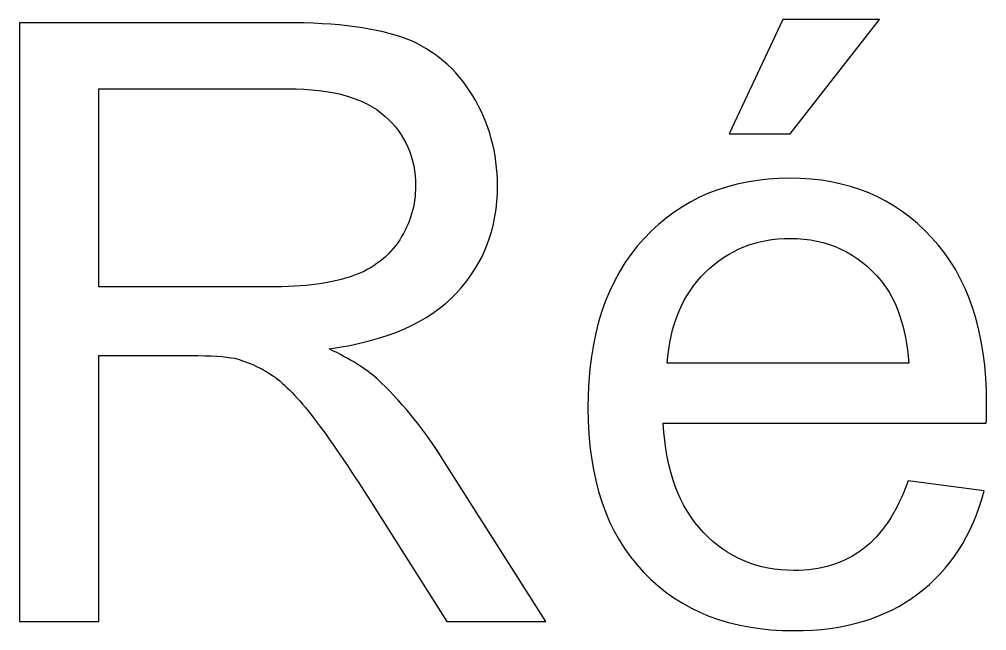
# Model space of a CAD drawing. Header units: millimetres. Extents: x -300 to 279, y -192 to 238.
# Drawn here: x -21.99 to -7.29, y -143.76 to -134.48 of the extents above; entities that cross this region are included whole.
import ezdxf

# ---------------------------------------------------------------- set-up
doc = ezdxf.new("R2010")
doc.units = ezdxf.units.MM
doc.layers.add('CAMADA_1', color=7, linetype='CONTINUOUS')

msp = doc.modelspace()

# ---------------------------------------------------------------- linework, layer by layer
at = {"layer": 'CAMADA_1', "color": 250}
for points, knots in [([(-21.9894, -143.6225), (-21.9894, -143.6225), (-21.9894, -134.5293), (-21.9894, -134.5293), (-21.9894, -134.5293), (-17.9593, -134.5293), (-17.9593, -134.5293), (-17.1486, -134.5293), (-16.5326, -134.6118), (-16.1114, -134.7748), (-15.6902, -134.9378), (-15.3536, -135.2257), (-15.1018, -135.6384), (-14.8499, -136.0512), (-14.725, -136.5084), (-14.725, -137.0079), (-14.725, -137.6535), (-14.9345, -138.1975), (-15.3515, -138.6399), (-15.7685, -139.0822), (-16.412, -139.3616), (-17.284, -139.4823), (-16.9644, -139.6347), (-16.7231, -139.7871), (-16.558, -139.9353), (-16.2067, -140.257), (-15.8743, -140.6613), (-15.5632, -141.146), (-15.5632, -141.146), (-13.9905, -143.6225), (-13.9905, -143.6225), (-13.9905, -143.6225), (-15.4933, -143.6225), (-15.4933, -143.6225), (-15.4933, -143.6225), (-16.6956, -141.7302), (-16.6956, -141.7302), (-17.0449, -141.182), (-17.3348, -140.765), (-17.5613, -140.475), (-17.7899, -140.185), (-17.9931, -139.9839), (-18.173, -139.8675), (-18.3508, -139.7532), (-18.535, -139.6728), (-18.7213, -139.6262), (-18.8567, -139.5987), (-19.079, -139.5839), (-19.3901, -139.5839), (-19.3901, -139.5839), (-20.7829, -139.5839), (-20.7829, -139.5839), (-20.7829, -139.5839), (-20.7829, -143.6225), (-20.7829, -143.6225), (-20.7829, -143.6225), (-21.9894, -143.6225), (-21.9894, -143.6225)], [0, 0, 0, 0, 0.0526316, 0.0526316, 0.0526316, 0.1052632, 0.1052632, 0.1052632, 0.1578947, 0.1578947, 0.1578947, 0.2105263, 0.2105263, 0.2105263, 0.2631579, 0.2631579, 0.2631579, 0.3157895, 0.3157895, 0.3157895, 0.3684211, 0.3684211, 0.3684211, 0.4210526, 0.4210526, 0.4210526, 0.4736842, 0.4736842, 0.4736842, 0.5263158, 0.5263158, 0.5263158, 0.5789474, 0.5789474, 0.5789474, 0.6315789, 0.6315789, 0.6315789, 0.6842105, 0.6842105, 0.6842105, 0.7368421, 0.7368421, 0.7368421, 0.7894737, 0.7894737, 0.7894737, 0.8421053, 0.8421053, 0.8421053, 0.8947368, 0.8947368, 0.8947368, 0.9473684, 0.9473684, 0.9473684, 1, 1, 1, 1]), ([(-11.205, -136.2184), (-11.205, -136.2184), (-10.3922, -134.4785), (-10.3922, -134.4785), (-10.3922, -134.4785), (-8.919, -134.4785), (-8.919, -134.4785), (-8.919, -134.4785), (-10.2779, -136.2184), (-10.2779, -136.2184), (-10.2779, -136.2184), (-11.205, -136.2184), (-11.205, -136.2184)], [0, 0, 0, 0, 0.25, 0.25, 0.25, 0.5, 0.5, 0.5, 0.75, 0.75, 0.75, 1, 1, 1, 1]), ([(-20.7829, -138.5425), (-20.7829, -138.5425), (-18.2006, -138.5425), (-18.2006, -138.5425), (-17.6502, -138.5425), (-17.2227, -138.4853), (-16.9136, -138.371), (-16.6046, -138.2589), (-16.3696, -138.0768), (-16.2109, -137.8249), (-16.05, -137.5752), (-15.9696, -137.3042), (-15.9696, -137.01), (-15.9696, -136.5803), (-16.1241, -136.2247), (-16.4353, -135.9475), (-16.7464, -135.6702), (-17.2375, -135.5326), (-17.9085, -135.5326), (-17.9085, -135.5326), (-20.7829, -135.5326), (-20.7829, -135.5326), (-20.7829, -135.5326), (-20.7829, -138.5425), (-20.7829, -138.5425)], [0, 0, 0, 0, 0.125, 0.125, 0.125, 0.25, 0.25, 0.25, 0.375, 0.375, 0.375, 0.5, 0.5, 0.5, 0.625, 0.625, 0.625, 0.75, 0.75, 0.75, 0.875, 0.875, 0.875, 1, 1, 1, 1]), ([(-8.4872, -141.4889), (-8.4872, -141.4889), (-7.3315, -141.6413), (-7.3315, -141.6413), (-7.5114, -142.3123), (-7.848, -142.8351), (-8.339, -143.2055), (-8.8301, -143.5759), (-9.4566, -143.7622), (-10.2207, -143.7622), (-11.1817, -143.7622), (-11.9437, -143.4659), (-12.5067, -142.8732), (-13.0698, -142.2826), (-13.3513, -141.4508), (-13.3513, -140.3819), (-13.3513, -139.277), (-13.0677, -138.4176), (-12.4983, -137.808), (-11.9289, -137.1963), (-11.1902, -136.8915), (-10.2821, -136.8915), (-9.4037, -136.8915), (-8.6862, -137.1899), (-8.1295, -137.789), (-7.5728, -138.388), (-7.2934, -139.2304), (-7.2934, -140.3163), (-7.2934, -140.3819), (-7.2955, -140.4814), (-7.2997, -140.6126), (-7.2997, -140.6126), (-12.2083, -140.6126), (-12.2083, -140.6126), (-12.166, -141.3344), (-11.9628, -141.8889), (-11.5945, -142.2721), (-11.2283, -142.6552), (-10.769, -142.8478), (-10.2207, -142.8478), (-9.8122, -142.8478), (-9.463, -142.7398), (-9.1751, -142.5239), (-8.8851, -142.308), (-8.6565, -141.963), (-8.4872, -141.4889)], [0, 0, 0, 0, 0.0666667, 0.0666667, 0.0666667, 0.1333333, 0.1333333, 0.1333333, 0.2, 0.2, 0.2, 0.2666667, 0.2666667, 0.2666667, 0.3333333, 0.3333333, 0.3333333, 0.4, 0.4, 0.4, 0.4666667, 0.4666667, 0.4666667, 0.5333333, 0.5333333, 0.5333333, 0.6, 0.6, 0.6, 0.6666667, 0.6666667, 0.6666667, 0.7333333, 0.7333333, 0.7333333, 0.8, 0.8, 0.8, 0.8666667, 0.8666667, 0.8666667, 0.9333333, 0.9333333, 0.9333333, 1, 1, 1, 1]), ([(-12.1448, -139.6982), (-12.1448, -139.6982), (-8.4745, -139.6982), (-8.4745, -139.6982), (-8.5232, -139.1436), (-8.665, -138.7288), (-8.8957, -138.4515), (-9.2492, -138.0218), (-9.7106, -137.8059), (-10.2758, -137.8059), (-10.788, -137.8059), (-11.2177, -137.9773), (-11.5669, -138.3202), (-11.9141, -138.6631), (-12.1067, -139.1225), (-12.1448, -139.6982)], [0, 0, 0, 0, 0.2, 0.2, 0.2, 0.4, 0.4, 0.4, 0.6, 0.6, 0.6, 0.8, 0.8, 0.8, 1, 1, 1, 1])]:
    msp.add_open_spline(points, degree=3, knots=knots, dxfattribs=at)

doc.saveas('drawing.dxf')
